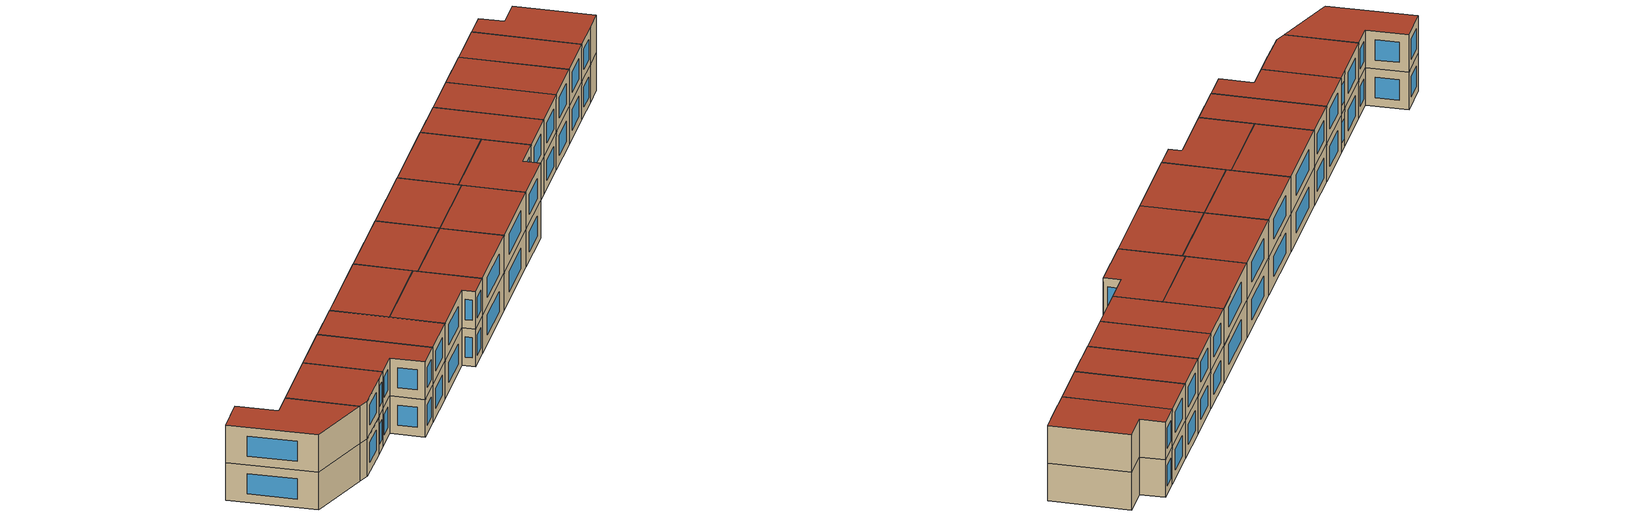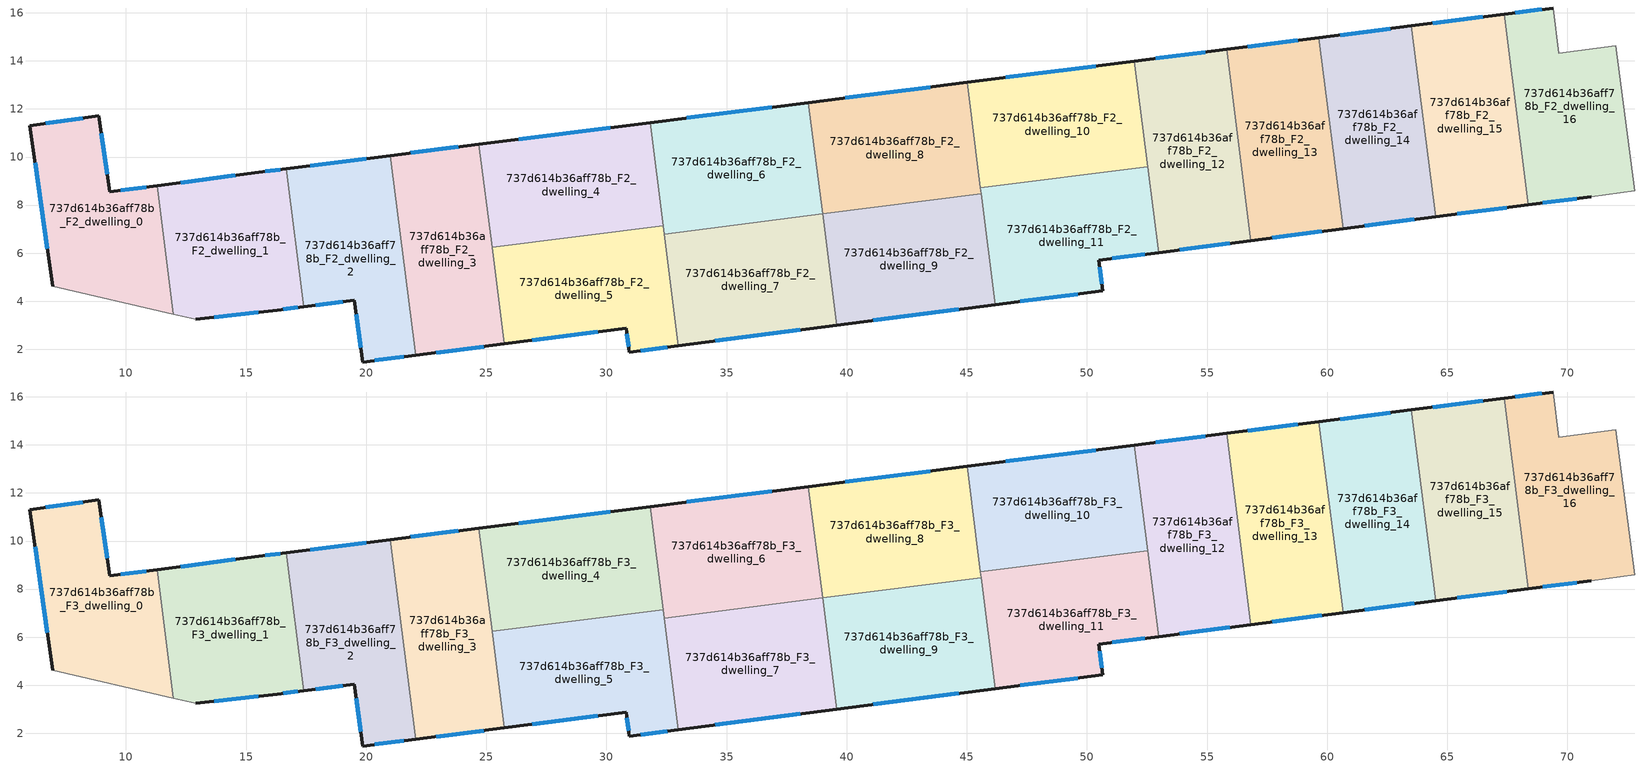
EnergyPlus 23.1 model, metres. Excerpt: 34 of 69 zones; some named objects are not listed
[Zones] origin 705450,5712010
737d614b36aff78b_F2_dwelling_0
 floor to 737d614b36aff78b_F1_dwelling_0 (EU_floor_Construction): 11.3,8.81 11.98,3.46 6.94,4.63 6,11.31 8.87,11.71 9.33,8.55 z6
 wall outside (EU_wall_Construction): 11.3,8.81 9.33,8.55 8.87,11.71 6,11.31 6.94,4.63 z6:9
 wall to 737d614b36aff78b_F2_dwelling_1 (EU_wall_Construction): 11.98,3.46 11.3,8.81 z6:9
 wall adiabatic (EU_wall_Construction): 6.94,4.63 11.98,3.46 z6:9
 window (EU_Window_Construction): 6.22,9.76 6.72,6.18 / 8.21,11.62 6.66,11.4 / 9.23,9.28 8.98,10.98 / 10.84,8.75 9.79,8.61 z6.69:8.31
737d614b36aff78b_F2_dwelling_1
 floor to 737d614b36aff78b_F1_dwelling_1 (EU_floor_Construction): 16.68,9.51 17.41,3.77 16.3,3.63 12.9,3.25 11.98,3.46 11.3,8.81 15.53,9.37 z6
 wall outside (EU_wall_Construction): 12.9,3.25 16.3,3.63 17.41,3.77 / 16.68,9.51 15.53,9.37 11.3,8.81 z6:9
 wall adiabatic (EU_wall_Construction): 11.98,3.46 12.9,3.25 z6:9
 wall to 737d614b36aff78b_F2_dwelling_2 (EU_wall_Construction): 17.41,3.77 16.68,9.51 z6:9
 window (EU_Window_Construction): 16.56,3.66 17.15,3.74 / 13.68,3.33 15.51,3.54 / 14.55,9.24 12.28,8.94 / 16.41,9.48 15.8,9.4 z6.69:8.31
737d614b36aff78b_F2_dwelling_10
 floor to 737d614b36aff78b_F1_dwelling_10 (EU_floor_Construction): 51.97,13.99 52.53,9.6 45.57,8.71 45.01,13.11 z6
 wall outside (EU_wall_Construction): 51.97,13.99 45.01,13.11 z6:9
 wall to 737d614b36aff78b_F2_dwelling_11 (EU_wall_Construction): 45.57,8.71 52.53,9.6 z6:9
 wall to 737d614b36aff78b_F2_dwelling_12 (EU_wall_Construction): 52.53,9.6 51.97,13.99 z6:9
 wall to 737d614b36aff78b_F2_dwelling_8 (EU_wall_Construction): 45.01,13.11 45.57,8.71 z6:9
 window (EU_Window_Construction): 50.36,13.79 46.62,13.31 z6.69:8.31
737d614b36aff78b_F2_dwelling_11
 floor to 737d614b36aff78b_F1_dwelling_11 (EU_floor_Construction): 52.53,9.6 52.98,6.03 50.49,5.7 50.66,4.43 46.19,3.85 45.57,8.71 z6
 wall outside (EU_wall_Construction): 46.19,3.85 50.66,4.43 50.49,5.7 52.98,6.03 z6:9
 wall to 737d614b36aff78b_F2_dwelling_9 (EU_wall_Construction): 45.6,8.48 46.19,3.85 z6:9
 wall to 737d614b36aff78b_F2_dwelling_12 (EU_wall_Construction): 52.98,6.03 52.53,9.6 z6:9
 wall to 737d614b36aff78b_F2_dwelling_8 (EU_wall_Construction): 45.57,8.71 45.6,8.48 z6:9
 window (EU_Window_Construction): 51.06,5.78 52.41,5.95 / 50.62,4.73 50.53,5.41 / 47.22,3.99 49.62,4.3 z6.69:8.31
737d614b36aff78b_F2_dwelling_12
 floor to 737d614b36aff78b_F1_dwelling_12 (EU_floor_Construction): 55.81,14.48 56.83,6.52 52.98,6.03 51.97,13.99 z6
 wall outside (EU_wall_Construction): 55.81,14.48 51.97,13.99 / 52.98,6.03 56.83,6.52 z6:9
 wall to 737d614b36aff78b_F2_dwelling_13 (EU_wall_Construction): 56.83,6.52 55.81,14.48 z6:9
 window (EU_Window_Construction): 54.93,14.37 52.86,14.1 / 53.87,6.14 55.94,6.41 z6.69:8.31
737d614b36aff78b_F2_dwelling_13
 floor to 737d614b36aff78b_F1_dwelling_13 (EU_floor_Construction): 59.66,14.97 60.67,7.02 56.83,6.52 55.81,14.48 z6
 wall outside (EU_wall_Construction): 59.66,14.97 55.81,14.48 / 56.83,6.52 60.67,7.02 z6:9
 wall to 737d614b36aff78b_F2_dwelling_14 (EU_wall_Construction): 60.67,7.02 59.66,14.97 z6:9
 window (EU_Window_Construction): 58.77,14.85 56.7,14.59 / 57.72,6.64 59.78,6.9 z6.69:8.31
737d614b36aff78b_F2_dwelling_14
 floor to 737d614b36aff78b_F1_dwelling_14 (EU_floor_Construction): 63.51,15.46 64.52,7.51 60.67,7.02 59.66,14.97 z6
 wall outside (EU_wall_Construction): 63.51,15.46 59.66,14.97 / 60.67,7.02 64.52,7.51 z6:9
 wall to 737d614b36aff78b_F2_dwelling_15 (EU_wall_Construction): 64.52,7.51 63.51,15.46 z6:9
 window (EU_Window_Construction): 62.62,15.34 60.55,15.08 / 61.56,7.13 63.63,7.4 z6.69:8.31
737d614b36aff78b_F2_dwelling_15
 floor to 737d614b36aff78b_F1_dwelling_15 (EU_floor_Construction): 67.36,15.95 68.37,8.01 64.52,7.51 63.51,15.46 z6
 wall outside (EU_wall_Construction): 67.36,15.95 63.51,15.46 / 64.52,7.51 68.37,8.01 z6:9
 wall to 737d614b36aff78b_F2_dwelling_16 (EU_wall_Construction): 68.37,8.01 67.36,15.95 z6:9
 window (EU_Window_Construction): 66.47,15.83 64.4,15.57 / 65.41,7.63 67.48,7.9 z6.69:8.31
737d614b36aff78b_F2_dwelling_16
 floor to 737d614b36aff78b_F1_dwelling_16 (EU_floor_Construction): 72.02,14.63 72.8,8.59 70.99,8.35 68.37,8.01 67.36,15.95 69.41,16.2 69.65,14.32 z6
 wall outside (EU_wall_Construction): 68.37,8.01 70.99,8.35 / 69.41,16.2 67.36,15.95 z6:9
 wall adiabatic (EU_wall_Construction): 70.99,8.35 72.8,8.59 72.02,14.63 69.65,14.32 69.41,16.2 z6:9
 window (EU_Window_Construction): 68.98,8.09 70.39,8.27 / 68.94,16.14 67.84,16 z6.69:8.31
737d614b36aff78b_F2_dwelling_2
 floor to 737d614b36aff78b_F1_dwelling_2 (EU_floor_Construction): 21.01,10.06 22.07,1.75 19.85,1.47 19.51,4.05 17.41,3.77 16.68,9.51 z6
 wall outside (EU_wall_Construction): 17.41,3.77 19.51,4.05 19.85,1.47 22.07,1.75 / 21.01,10.06 16.68,9.51 z6:9
 wall to 737d614b36aff78b_F2_dwelling_3 (EU_wall_Construction): 22.07,1.75 21.01,10.06 z6:9
 window (EU_Window_Construction): 19.58,3.45 19.77,2.07 / 17.89,3.84 19.02,3.98 / 20.01,9.93 17.68,9.64 / 20.36,1.53 21.55,1.69 z6.69:8.31
737d614b36aff78b_F2_dwelling_3
 floor to 737d614b36aff78b_F1_dwelling_3 (EU_floor_Construction): 24.69,10.53 25.75,2.22 22.07,1.75 21.01,10.06 z6
 wall outside (EU_wall_Construction): 24.69,10.53 21.01,10.06 / 22.07,1.75 25.75,2.22 z6:9
 wall to 737d614b36aff78b_F2_dwelling_4 (EU_wall_Construction): 25.24,6.23 24.69,10.53 z6:9
 wall to 737d614b36aff78b_F2_dwelling_5 (EU_wall_Construction): 25.75,2.22 25.24,6.23 z6:9
 window (EU_Window_Construction): 23.84,10.42 21.86,10.17 / 22.92,1.86 24.9,2.11 z6.69:8.31
737d614b36aff78b_F2_dwelling_4
 floor to 737d614b36aff78b_F1_dwelling_4 (EU_floor_Construction): 31.81,11.43 32.36,7.14 25.24,6.24 24.69,10.53 z6
 wall outside (EU_wall_Construction): 31.81,11.43 24.69,10.53 z6:9
 wall to 737d614b36aff78b_F2_dwelling_5 (EU_wall_Construction): 25.24,6.24 32.36,7.14 z6:9
 wall to 737d614b36aff78b_F2_dwelling_6 (EU_wall_Construction): 32.36,7.14 31.81,11.43 z6:9
 window (EU_Window_Construction): 30.17,11.22 26.34,10.74 z6.69:8.31
737d614b36aff78b_F2_dwelling_5
 floor to 737d614b36aff78b_F1_dwelling_5 (EU_floor_Construction): 32.36,7.14 32.99,2.15 30.95,1.88 30.82,2.87 25.75,2.22 25.24,6.24 z6
 wall outside (EU_wall_Construction): 25.75,2.22 30.82,2.87 30.95,1.88 32.99,2.15 z6:9
 wall to 737d614b36aff78b_F2_dwelling_7 (EU_wall_Construction): 32.99,2.15 32.4,6.79 z6:9
 wall to 737d614b36aff78b_F2_dwelling_6 (EU_wall_Construction): 32.4,6.79 32.36,7.14 z6:9
 window (EU_Window_Construction): 26.92,2.37 29.65,2.72 / 31.42,1.95 32.52,2.09 / 30.85,2.64 30.92,2.11 z6.69:8.31
737d614b36aff78b_F2_dwelling_6
 floor to 737d614b36aff78b_F1_dwelling_6 (EU_floor_Construction): 38.41,12.27 39,7.63 32.4,6.79 31.81,11.43 z6
 wall outside (EU_wall_Construction): 38.41,12.27 31.81,11.43 z6:9
 wall to 737d614b36aff78b_F2_dwelling_7 (EU_wall_Construction): 32.4,6.79 39,7.63 z6:9
 wall to 737d614b36aff78b_F2_dwelling_8 (EU_wall_Construction): 39,7.64 38.41,12.27 z6:9
 window (EU_Window_Construction): 36.88,12.08 33.34,11.63 z6.69:8.31
737d614b36aff78b_F2_dwelling_7
 floor to 737d614b36aff78b_F1_dwelling_7 (EU_floor_Construction): 39,7.63 39.59,3 32.99,2.15 32.4,6.79 z6
 wall outside (EU_wall_Construction): 32.99,2.15 39.59,3 z6:9
 wall to 737d614b36aff78b_F2_dwelling_9 (EU_wall_Construction): 39.59,3 39,7.63 z6:9
 window (EU_Window_Construction): 34.52,2.35 38.06,2.8 z6.69:8.31
737d614b36aff78b_F2_dwelling_8
 floor to 737d614b36aff78b_F1_dwelling_8 (EU_floor_Construction): 45.01,13.11 45.6,8.48 39,7.64 38.41,12.27 z6
 wall outside (EU_wall_Construction): 45.01,13.11 38.41,12.27 z6:9
 wall to 737d614b36aff78b_F2_dwelling_9 (EU_wall_Construction): 39,7.64 45.6,8.48 z6:9
 window (EU_Window_Construction): 43.48,12.91 39.94,12.46 z6.69:8.31
737d614b36aff78b_F2_dwelling_9
 floor to 737d614b36aff78b_F1_dwelling_9 (EU_floor_Construction): 45.6,8.48 46.19,3.85 39.59,3 39,7.64 z6
 wall outside (EU_wall_Construction): 39.59,3 46.19,3.85 z6:9
 window (EU_Window_Construction): 41.11,3.2 44.66,3.66 z6.69:8.31
737d614b36aff78b_F3_dwelling_0
 floor to 737d614b36aff78b_F2_dwelling_0 (EU_floor_Construction): 11.3,8.81 11.98,3.46 6.94,4.63 6,11.31 8.87,11.71 9.33,8.55 z9
 wall outside (EU_wall_Construction): 11.3,8.81 9.33,8.55 8.87,11.71 6,11.31 6.94,4.63 z9:12
 wall to 737d614b36aff78b_F3_dwelling_1 (EU_wall_Construction): 11.98,3.46 11.3,8.81 z9:12
 wall adiabatic (EU_wall_Construction): 6.94,4.63 11.98,3.46 z9:12
 window (EU_Window_Construction): 6.22,9.76 6.72,6.18 / 8.21,11.62 6.66,11.4 / 9.23,9.28 8.98,10.98 / 10.84,8.75 9.79,8.61 z9.69:11.31
 roof outside (EU_roof_Construction): 11.98,3.46 11.3,8.81 9.33,8.55 8.87,11.71 6,11.31 6.94,4.63 z12
737d614b36aff78b_F3_dwelling_1
 floor to 737d614b36aff78b_F2_dwelling_1 (EU_floor_Construction): 16.68,9.51 17.41,3.77 16.3,3.63 12.9,3.25 11.98,3.46 11.3,8.81 15.53,9.37 z9
 wall outside (EU_wall_Construction): 12.9,3.25 16.3,3.63 17.41,3.77 / 16.68,9.51 15.53,9.37 11.3,8.81 z9:12
 wall adiabatic (EU_wall_Construction): 11.98,3.46 12.9,3.25 z9:12
 wall to 737d614b36aff78b_F3_dwelling_2 (EU_wall_Construction): 17.41,3.77 16.68,9.51 z9:12
 window (EU_Window_Construction): 16.56,3.66 17.15,3.74 / 13.68,3.33 15.51,3.54 / 14.55,9.24 12.28,8.94 / 16.41,9.48 15.8,9.4 z9.69:11.31
 roof outside (EU_roof_Construction): 17.41,3.77 16.68,9.51 15.53,9.37 11.3,8.81 11.98,3.46 12.9,3.25 16.3,3.63 z12
737d614b36aff78b_F3_dwelling_10
 floor to 737d614b36aff78b_F2_dwelling_10 (EU_floor_Construction): 51.97,13.99 52.53,9.6 45.57,8.71 45.01,13.11 z9
 wall outside (EU_wall_Construction): 51.97,13.99 45.01,13.11 z9:12
 wall to 737d614b36aff78b_F3_dwelling_11 (EU_wall_Construction): 45.57,8.71 52.53,9.6 z9:12
 wall to 737d614b36aff78b_F3_dwelling_12 (EU_wall_Construction): 52.53,9.6 51.97,13.99 z9:12
 wall to 737d614b36aff78b_F3_dwelling_8 (EU_wall_Construction): 45.01,13.11 45.57,8.71 z9:12
 window (EU_Window_Construction): 50.36,13.79 46.62,13.31 z9.69:11.31
 roof outside (EU_roof_Construction): 52.53,9.6 51.97,13.99 45.01,13.11 45.57,8.71 z12
737d614b36aff78b_F3_dwelling_11
 floor to 737d614b36aff78b_F2_dwelling_11 (EU_floor_Construction): 52.53,9.6 52.98,6.03 50.49,5.7 50.66,4.43 46.19,3.85 45.57,8.71 z9
 wall outside (EU_wall_Construction): 46.19,3.85 50.66,4.43 50.49,5.7 52.98,6.03 z9:12
 wall to 737d614b36aff78b_F3_dwelling_9 (EU_wall_Construction): 45.6,8.48 46.19,3.85 z9:12
 wall to 737d614b36aff78b_F3_dwelling_12 (EU_wall_Construction): 52.98,6.03 52.53,9.6 z9:12
 wall to 737d614b36aff78b_F3_dwelling_8 (EU_wall_Construction): 45.57,8.71 45.6,8.48 z9:12
 window (EU_Window_Construction): 51.06,5.78 52.41,5.95 / 50.62,4.73 50.53,5.41 / 47.22,3.99 49.62,4.3 z9.69:11.31
 roof outside (EU_roof_Construction): 52.98,6.03 52.53,9.6 45.57,8.71 46.19,3.85 50.66,4.43 50.49,5.7 z12
737d614b36aff78b_F3_dwelling_12
 floor to 737d614b36aff78b_F2_dwelling_12 (EU_floor_Construction): 55.81,14.48 56.83,6.52 52.98,6.03 51.97,13.99 z9
 wall outside (EU_wall_Construction): 55.81,14.48 51.97,13.99 / 52.98,6.03 56.83,6.52 z9:12
 wall to 737d614b36aff78b_F3_dwelling_13 (EU_wall_Construction): 56.83,6.52 55.81,14.48 z9:12
 window (EU_Window_Construction): 54.93,14.37 52.86,14.1 / 53.87,6.14 55.94,6.41 z9.69:11.31
 roof outside (EU_roof_Construction): 56.83,6.52 55.81,14.48 51.97,13.99 52.98,6.03 z12
737d614b36aff78b_F3_dwelling_13
 floor to 737d614b36aff78b_F2_dwelling_13 (EU_floor_Construction): 59.66,14.97 60.67,7.02 56.83,6.52 55.81,14.48 z9
 wall outside (EU_wall_Construction): 59.66,14.97 55.81,14.48 / 56.83,6.52 60.67,7.02 z9:12
 wall to 737d614b36aff78b_F3_dwelling_14 (EU_wall_Construction): 60.67,7.02 59.66,14.97 z9:12
 window (EU_Window_Construction): 58.77,14.85 56.7,14.59 / 57.72,6.64 59.78,6.9 z9.69:11.31
 roof outside (EU_roof_Construction): 60.67,7.02 59.66,14.97 55.81,14.48 56.83,6.52 z12
737d614b36aff78b_F3_dwelling_14
 floor to 737d614b36aff78b_F2_dwelling_14 (EU_floor_Construction): 63.51,15.46 64.52,7.51 60.67,7.02 59.66,14.97 z9
 wall outside (EU_wall_Construction): 63.51,15.46 59.66,14.97 / 60.67,7.02 64.52,7.51 z9:12
 wall to 737d614b36aff78b_F3_dwelling_15 (EU_wall_Construction): 64.52,7.51 63.51,15.46 z9:12
 window (EU_Window_Construction): 62.62,15.34 60.55,15.08 / 61.56,7.13 63.63,7.4 z9.69:11.31
 roof outside (EU_roof_Construction): 64.52,7.51 63.51,15.46 59.66,14.97 60.67,7.02 z12
737d614b36aff78b_F3_dwelling_15
 floor to 737d614b36aff78b_F2_dwelling_15 (EU_floor_Construction): 67.36,15.95 68.37,8.01 64.52,7.51 63.51,15.46 z9
 wall outside (EU_wall_Construction): 67.36,15.95 63.51,15.46 / 64.52,7.51 68.37,8.01 z9:12
 wall to 737d614b36aff78b_F3_dwelling_16 (EU_wall_Construction): 68.37,8.01 67.36,15.95 z9:12
 window (EU_Window_Construction): 66.47,15.83 64.4,15.57 / 65.41,7.63 67.48,7.9 z9.69:11.31
 roof outside (EU_roof_Construction): 68.37,8.01 67.36,15.95 63.51,15.46 64.52,7.51 z12
737d614b36aff78b_F3_dwelling_16
 floor to 737d614b36aff78b_F2_dwelling_16 (EU_floor_Construction): 72.02,14.63 72.8,8.59 70.99,8.35 68.37,8.01 67.36,15.95 69.41,16.2 69.65,14.32 z9
 wall outside (EU_wall_Construction): 68.37,8.01 70.99,8.35 / 69.41,16.2 67.36,15.95 z9:12
 wall adiabatic (EU_wall_Construction): 70.99,8.35 72.8,8.59 72.02,14.63 69.65,14.32 69.41,16.2 z9:12
 window (EU_Window_Construction): 68.98,8.09 70.39,8.27 / 68.94,16.14 67.84,16 z9.69:11.31
 roof outside (EU_roof_Construction): 72.8,8.59 72.02,14.63 69.65,14.32 69.41,16.2 67.36,15.95 68.37,8.01 70.99,8.35 z12
737d614b36aff78b_F3_dwelling_2
 floor to 737d614b36aff78b_F2_dwelling_2 (EU_floor_Construction): 21.01,10.06 22.07,1.75 19.85,1.47 19.51,4.05 17.41,3.77 16.68,9.51 z9
 wall outside (EU_wall_Construction): 17.41,3.77 19.51,4.05 19.85,1.47 22.07,1.75 / 21.01,10.06 16.68,9.51 z9:12
 wall to 737d614b36aff78b_F3_dwelling_3 (EU_wall_Construction): 22.07,1.75 21.01,10.06 z9:12
 window (EU_Window_Construction): 19.58,3.45 19.77,2.07 / 17.89,3.84 19.02,3.98 / 20.01,9.93 17.68,9.64 / 20.36,1.53 21.55,1.69 z9.69:11.31
 roof outside (EU_roof_Construction): 22.07,1.75 21.01,10.06 16.68,9.51 17.41,3.77 19.51,4.05 19.85,1.47 z12
737d614b36aff78b_F3_dwelling_3
 floor to 737d614b36aff78b_F2_dwelling_3 (EU_floor_Construction): 24.69,10.53 25.75,2.22 22.07,1.75 21.01,10.06 z9
 wall outside (EU_wall_Construction): 24.69,10.53 21.01,10.06 / 22.07,1.75 25.75,2.22 z9:12
 wall to 737d614b36aff78b_F3_dwelling_4 (EU_wall_Construction): 25.24,6.23 24.69,10.53 z9:12
 wall to 737d614b36aff78b_F3_dwelling_5 (EU_wall_Construction): 25.75,2.22 25.24,6.23 z9:12
 window (EU_Window_Construction): 23.84,10.42 21.86,10.17 / 22.92,1.86 24.9,2.11 z9.69:11.31
 roof outside (EU_roof_Construction): 25.75,2.22 24.69,10.53 21.01,10.06 22.07,1.75 z12
737d614b36aff78b_F3_dwelling_4
 floor to 737d614b36aff78b_F2_dwelling_4 (EU_floor_Construction): 31.81,11.43 32.36,7.14 25.24,6.24 24.69,10.53 z9
 wall outside (EU_wall_Construction): 31.81,11.43 24.69,10.53 z9:12
 wall to 737d614b36aff78b_F3_dwelling_5 (EU_wall_Construction): 25.24,6.24 32.36,7.14 z9:12
 wall to 737d614b36aff78b_F3_dwelling_6 (EU_wall_Construction): 32.36,7.14 31.81,11.43 z9:12
 window (EU_Window_Construction): 30.17,11.22 26.34,10.74 z9.69:11.31
 roof outside (EU_roof_Construction): 32.36,7.14 31.81,11.43 24.69,10.53 25.24,6.24 z12
737d614b36aff78b_F3_dwelling_5
 floor to 737d614b36aff78b_F2_dwelling_5 (EU_floor_Construction): 32.36,7.14 32.99,2.15 30.95,1.88 30.82,2.87 25.75,2.22 25.24,6.24 z9
 wall outside (EU_wall_Construction): 25.75,2.22 30.82,2.87 30.95,1.88 32.99,2.15 z9:12
 wall to 737d614b36aff78b_F3_dwelling_7 (EU_wall_Construction): 32.99,2.15 32.4,6.79 z9:12
 wall to 737d614b36aff78b_F3_dwelling_6 (EU_wall_Construction): 32.4,6.79 32.36,7.14 z9:12
 window (EU_Window_Construction): 26.92,2.37 29.65,2.72 / 31.42,1.95 32.52,2.09 / 30.85,2.64 30.92,2.11 z9.69:11.31
 roof outside (EU_roof_Construction): 32.99,2.15 32.36,7.14 25.24,6.24 25.75,2.22 30.82,2.87 30.95,1.88 z12
737d614b36aff78b_F3_dwelling_6
 floor to 737d614b36aff78b_F2_dwelling_6 (EU_floor_Construction): 38.41,12.27 39,7.63 32.4,6.79 31.81,11.43 z9
 wall outside (EU_wall_Construction): 38.41,12.27 31.81,11.43 z9:12
 wall to 737d614b36aff78b_F3_dwelling_7 (EU_wall_Construction): 32.4,6.79 39,7.63 z9:12
 wall to 737d614b36aff78b_F3_dwelling_8 (EU_wall_Construction): 39,7.64 38.41,12.27 z9:12
 window (EU_Window_Construction): 36.88,12.08 33.34,11.63 z9.69:11.31
 roof outside (EU_roof_Construction): 39,7.63 38.41,12.27 31.81,11.43 32.4,6.79 z12
737d614b36aff78b_F3_dwelling_7
 floor to 737d614b36aff78b_F2_dwelling_7 (EU_floor_Construction): 39,7.63 39.59,3 32.99,2.15 32.4,6.79 z9
 wall outside (EU_wall_Construction): 32.99,2.15 39.59,3 z9:12
 wall to 737d614b36aff78b_F3_dwelling_9 (EU_wall_Construction): 39.59,3 39,7.63 z9:12
 window (EU_Window_Construction): 34.52,2.35 38.06,2.8 z9.69:11.31
 roof outside (EU_roof_Construction): 39.59,3 39,7.63 32.4,6.79 32.99,2.15 z12
737d614b36aff78b_F3_dwelling_8
 floor to 737d614b36aff78b_F2_dwelling_8 (EU_floor_Construction): 45.01,13.11 45.6,8.48 39,7.64 38.41,12.27 z9
 wall outside (EU_wall_Construction): 45.01,13.11 38.41,12.27 z9:12
 wall to 737d614b36aff78b_F3_dwelling_9 (EU_wall_Construction): 39,7.64 45.6,8.48 z9:12
 window (EU_Window_Construction): 43.48,12.91 39.94,12.46 z9.69:11.31
 roof outside (EU_roof_Construction): 45.6,8.48 45.01,13.11 38.41,12.27 39,7.64 z12
737d614b36aff78b_F3_dwelling_9
 floor to 737d614b36aff78b_F2_dwelling_9 (EU_floor_Construction): 45.6,8.48 46.19,3.85 39.59,3 39,7.64 z9
 wall outside (EU_wall_Construction): 39.59,3 46.19,3.85 z9:12
 window (EU_Window_Construction): 41.11,3.2 44.66,3.66 z9.69:11.31
 roof outside (EU_roof_Construction): 46.19,3.85 45.6,8.48 39,7.64 39.59,3 z12
[Building]
EU S2 Campaign: North Axis=0; Terrain=City; Solar Distribution=FullExterior
[Site:Location]
London: Latitude=51.5; Longitude=-0.5; Time Zone=0; Elevation=25
[SizingPeriod:WeatherFileDays]
AnnualSizingPeriod: Begin Month=1; Begin Day of Month=1; End Month=12; End Day of Month=31; Day of Week for Start Day=Monday; Use Weather File Daylight Saving Period=No; Use Weather File Rain and Snow Indicators=No
[MATERIAL]
EU_InternalMass_Material: Roughness=MediumRough; Thickness=0.1; Conductivity=1; Density=1800; Specific Heat=900; Thermal Absorptance=0.9; Solar Absorptance=0.7; Visible Absorptance=0.7
[MATERIAL:NOMASS] Roughness=MediumRough; Thermal Absorptance=0.9; Solar Absorptance=0.7; Visible Absorptance=0.7
Name | Thermal Resistance
EU_wall_NoMass | 0.635353
EU_roof_NoMass | 0.675062
EU_floor_NoMass | 1.96382
[WINDOWMATERIAL:SIMPLEGLAZINGSYSTEM]
EU_Window_SimpleGlazing: UFactor=2.96269; Solar Heat Gain Coefficient=0.76; Visible Transmittance=0.76
[CONSTRUCTION]
EU_wall_Construction: EU_wall_NoMass
EU_roof_Construction: EU_roof_NoMass
EU_floor_Construction: EU_floor_NoMass
EU_InternalMass_Construction: EU_InternalMass_Material
EU_Window_Construction: EU_Window_SimpleGlazing
[ZONE] Type=1; Multiplier=1; Ceiling Height=autocalculate; Floor Area=autocalculate; Part of Total Floor Area=Yes
Name | Volume
737d614b36aff78b_F2_dwelling_0; 737d614b36aff78b_F3_dwelling_0 | 93.2402
737d614b36aff78b_F2_dwelling_1; 737d614b36aff78b_F3_dwelling_1; 737d614b36aff78b_F2_dwelling_11; 737d614b36aff78b_F3_dwelling_11 | 93.241
737d614b36aff78b_F2_dwelling_10; 737d614b36aff78b_F3_dwelling_10 | 93.2307
737d614b36aff78b_F2_dwelling_12; 737d614b36aff78b_F3_dwelling_12 | 93.2629
737d614b36aff78b_F2_dwelling_13; 737d614b36aff78b_F3_dwelling_13 | 93.2175
737d614b36aff78b_F2_dwelling_14; 737d614b36aff78b_F3_dwelling_14 | 93.238
737d614b36aff78b_F2_dwelling_15; 737d614b36aff78b_F3_dwelling_15; 737d614b36aff78b_F2_dwelling_16; 737d614b36aff78b_F3_dwelling_16 | 93.2432
737d614b36aff78b_F2_dwelling_2; 737d614b36aff78b_F3_dwelling_2 | 93.2278
737d614b36aff78b_F2_dwelling_3; 737d614b36aff78b_F3_dwelling_3 | 93.2351
737d614b36aff78b_F2_dwelling_4; 737d614b36aff78b_F3_dwelling_4; 737d614b36aff78b_F2_dwelling_6; 737d614b36aff78b_F3_dwelling_6 | 93.2336
737d614b36aff78b_F2_dwelling_5; 737d614b36aff78b_F3_dwelling_5 | 93.2292
737d614b36aff78b_F2_dwelling_7; 737d614b36aff78b_F3_dwelling_7 | 93.2476
737d614b36aff78b_F2_dwelling_8; 737d614b36aff78b_F3_dwelling_8 | 93.2468
737d614b36aff78b_F2_dwelling_9; 737d614b36aff78b_F3_dwelling_9 | 93.2263
[INTERNALMASS] Construction=EU_InternalMass_Construction
Name | Zone or ZoneList | Surface Area
737d614b36aff78b_F2_dwelling_0_EU_InternalMass | 737d614b36aff78b_F2_dwelling_0 | 31.0801
737d614b36aff78b_F2_dwelling_1_EU_InternalMass | 737d614b36aff78b_F2_dwelling_1 | 31.0803
737d614b36aff78b_F2_dwelling_2_EU_InternalMass | 737d614b36aff78b_F2_dwelling_2 | 31.0759
737d614b36aff78b_F2_dwelling_3_EU_InternalMass | 737d614b36aff78b_F2_dwelling_3 | 31.0783
737d614b36aff78b_F2_dwelling_4_EU_InternalMass | 737d614b36aff78b_F2_dwelling_4 | 31.0809
737d614b36aff78b_F2_dwelling_5_EU_InternalMass | 737d614b36aff78b_F2_dwelling_5 | 31.0765
737d614b36aff78b_F2_dwelling_6_EU_InternalMass | 737d614b36aff78b_F2_dwelling_6 | 31.0766
737d614b36aff78b_F2_dwelling_7_EU_InternalMass | 737d614b36aff78b_F2_dwelling_7 | 31.0822
737d614b36aff78b_F2_dwelling_8_EU_InternalMass | 737d614b36aff78b_F2_dwelling_8 | 31.0828
737d614b36aff78b_F2_dwelling_9_EU_InternalMass | 737d614b36aff78b_F2_dwelling_9 | 31.075
737d614b36aff78b_F2_dwelling_10_EU_InternalMass | 737d614b36aff78b_F2_dwelling_10 | 31.0787
737d614b36aff78b_F2_dwelling_11_EU_InternalMass | 737d614b36aff78b_F2_dwelling_11 | 31.0802
737d614b36aff78b_F2_dwelling_12_EU_InternalMass | 737d614b36aff78b_F2_dwelling_12 | 31.0878
737d614b36aff78b_F2_dwelling_13_EU_InternalMass | 737d614b36aff78b_F2_dwelling_13 | 31.0725
737d614b36aff78b_F2_dwelling_14_EU_InternalMass | 737d614b36aff78b_F2_dwelling_14 | 31.0795
737d614b36aff78b_F2_dwelling_15_EU_InternalMass | 737d614b36aff78b_F2_dwelling_15 | 31.081
737d614b36aff78b_F2_dwelling_16_EU_InternalMass | 737d614b36aff78b_F2_dwelling_16 | 31.0809
737d614b36aff78b_F3_dwelling_0_EU_InternalMass | 737d614b36aff78b_F3_dwelling_0 | 31.0801
737d614b36aff78b_F3_dwelling_1_EU_InternalMass | 737d614b36aff78b_F3_dwelling_1 | 31.0803
737d614b36aff78b_F3_dwelling_2_EU_InternalMass | 737d614b36aff78b_F3_dwelling_2 | 31.0759
737d614b36aff78b_F3_dwelling_3_EU_InternalMass | 737d614b36aff78b_F3_dwelling_3 | 31.0783
737d614b36aff78b_F3_dwelling_4_EU_InternalMass | 737d614b36aff78b_F3_dwelling_4 | 31.0809
737d614b36aff78b_F3_dwelling_5_EU_InternalMass | 737d614b36aff78b_F3_dwelling_5 | 31.0765
737d614b36aff78b_F3_dwelling_6_EU_InternalMass | 737d614b36aff78b_F3_dwelling_6 | 31.0766
737d614b36aff78b_F3_dwelling_7_EU_InternalMass | 737d614b36aff78b_F3_dwelling_7 | 31.0822
737d614b36aff78b_F3_dwelling_8_EU_InternalMass | 737d614b36aff78b_F3_dwelling_8 | 31.0828
737d614b36aff78b_F3_dwelling_9_EU_InternalMass | 737d614b36aff78b_F3_dwelling_9 | 31.075
737d614b36aff78b_F3_dwelling_10_EU_InternalMass | 737d614b36aff78b_F3_dwelling_10 | 31.0787
737d614b36aff78b_F3_dwelling_11_EU_InternalMass | 737d614b36aff78b_F3_dwelling_11 | 31.0802
737d614b36aff78b_F3_dwelling_12_EU_InternalMass | 737d614b36aff78b_F3_dwelling_12 | 31.0878
737d614b36aff78b_F3_dwelling_13_EU_InternalMass | 737d614b36aff78b_F3_dwelling_13 | 31.0725
737d614b36aff78b_F3_dwelling_14_EU_InternalMass | 737d614b36aff78b_F3_dwelling_14 | 31.0795
737d614b36aff78b_F3_dwelling_15_EU_InternalMass | 737d614b36aff78b_F3_dwelling_15 | 31.081
737d614b36aff78b_F3_dwelling_16_EU_InternalMass | 737d614b36aff78b_F3_dwelling_16 | 31.0809
[OTHEREQUIPMENT] Fuel Type=Electricity; Design Level Calculation Method=Watts/Area; Power per Zone Floor Area=1; Fraction Latent=0; Fraction Radiant=0; Fraction Lost=0; Carbon Dioxide Generation Rate=0; EndUse Subcategory=EU_Step8_InternalGains
Name | Zone or ZoneList or Space or SpaceList | Schedule
EU_Step8_InternalGain_737d614b36aff78b_F2_dwelling_0_f000 | 737d614b36aff78b_F2_dwelling_0 | EU_Step8_GainSchedule_737d614b36aff78b_F2_dwelling_0_f000
EU_Step8_InternalGain_737d614b36aff78b_F2_dwelling_1_f000 | 737d614b36aff78b_F2_dwelling_1 | EU_Step8_GainSchedule_737d614b36aff78b_F2_dwelling_1_f000
EU_Step8_InternalGain_737d614b36aff78b_F2_dwelling_2_f000 | 737d614b36aff78b_F2_dwelling_2 | EU_Step8_GainSchedule_737d614b36aff78b_F2_dwelling_2_f000
EU_Step8_InternalGain_737d614b36aff78b_F2_dwelling_3_f000 | 737d614b36aff78b_F2_dwelling_3 | EU_Step8_GainSchedule_737d614b36aff78b_F2_dwelling_3_f000
EU_Step8_InternalGain_737d614b36aff78b_F2_dwelling_4_f000 | 737d614b36aff78b_F2_dwelling_4 | EU_Step8_GainSchedule_737d614b36aff78b_F2_dwelling_4_f000
EU_Step8_InternalGain_737d614b36aff78b_F2_dwelling_5_f000 | 737d614b36aff78b_F2_dwelling_5 | EU_Step8_GainSchedule_737d614b36aff78b_F2_dwelling_5_f000
EU_Step8_InternalGain_737d614b36aff78b_F2_dwelling_6_f000 | 737d614b36aff78b_F2_dwelling_6 | EU_Step8_GainSchedule_737d614b36aff78b_F2_dwelling_6_f000
EU_Step8_InternalGain_737d614b36aff78b_F2_dwelling_7_f000 | 737d614b36aff78b_F2_dwelling_7 | EU_Step8_GainSchedule_737d614b36aff78b_F2_dwelling_7_f000
EU_Step8_InternalGain_737d614b36aff78b_F2_dwelling_8_f000 | 737d614b36aff78b_F2_dwelling_8 | EU_Step8_GainSchedule_737d614b36aff78b_F2_dwelling_8_f000
EU_Step8_InternalGain_737d614b36aff78b_F2_dwelling_9_f000 | 737d614b36aff78b_F2_dwelling_9 | EU_Step8_GainSchedule_737d614b36aff78b_F2_dwelling_9_f000
EU_Step8_InternalGain_737d614b36aff78b_F2_dwelling_10_f000 | 737d614b36aff78b_F2_dwelling_10 | EU_Step8_GainSchedule_737d614b36aff78b_F2_dwelling_10_f000
EU_Step8_InternalGain_737d614b36aff78b_F2_dwelling_11_f000 | 737d614b36aff78b_F2_dwelling_11 | EU_Step8_GainSchedule_737d614b36aff78b_F2_dwelling_11_f000
EU_Step8_InternalGain_737d614b36aff78b_F2_dwelling_12_f000 | 737d614b36aff78b_F2_dwelling_12 | EU_Step8_GainSchedule_737d614b36aff78b_F2_dwelling_12_f000
EU_Step8_InternalGain_737d614b36aff78b_F2_dwelling_13_f000 | 737d614b36aff78b_F2_dwelling_13 | EU_Step8_GainSchedule_737d614b36aff78b_F2_dwelling_13_f000
EU_Step8_InternalGain_737d614b36aff78b_F2_dwelling_14_f000 | 737d614b36aff78b_F2_dwelling_14 | EU_Step8_GainSchedule_737d614b36aff78b_F2_dwelling_14_f000
EU_Step8_InternalGain_737d614b36aff78b_F2_dwelling_15_f000 | 737d614b36aff78b_F2_dwelling_15 | EU_Step8_GainSchedule_737d614b36aff78b_F2_dwelling_15_f000
EU_Step8_InternalGain_737d614b36aff78b_F2_dwelling_16_f000 | 737d614b36aff78b_F2_dwelling_16 | EU_Step8_GainSchedule_737d614b36aff78b_F2_dwelling_16_f000
EU_Step8_InternalGain_737d614b36aff78b_F3_dwelling_0_f000 | 737d614b36aff78b_F3_dwelling_0 | EU_Step8_GainSchedule_737d614b36aff78b_F3_dwelling_0_f000
EU_Step8_InternalGain_737d614b36aff78b_F3_dwelling_1_f000 | 737d614b36aff78b_F3_dwelling_1 | EU_Step8_GainSchedule_737d614b36aff78b_F3_dwelling_1_f000
EU_Step8_InternalGain_737d614b36aff78b_F3_dwelling_2_f000 | 737d614b36aff78b_F3_dwelling_2 | EU_Step8_GainSchedule_737d614b36aff78b_F3_dwelling_2_f000
EU_Step8_InternalGain_737d614b36aff78b_F3_dwelling_3_f000 | 737d614b36aff78b_F3_dwelling_3 | EU_Step8_GainSchedule_737d614b36aff78b_F3_dwelling_3_f000
EU_Step8_InternalGain_737d614b36aff78b_F3_dwelling_4_f000 | 737d614b36aff78b_F3_dwelling_4 | EU_Step8_GainSchedule_737d614b36aff78b_F3_dwelling_4_f000
EU_Step8_InternalGain_737d614b36aff78b_F3_dwelling_5_f000 | 737d614b36aff78b_F3_dwelling_5 | EU_Step8_GainSchedule_737d614b36aff78b_F3_dwelling_5_f000
EU_Step8_InternalGain_737d614b36aff78b_F3_dwelling_6_f000 | 737d614b36aff78b_F3_dwelling_6 | EU_Step8_GainSchedule_737d614b36aff78b_F3_dwelling_6_f000
EU_Step8_InternalGain_737d614b36aff78b_F3_dwelling_7_f000 | 737d614b36aff78b_F3_dwelling_7 | EU_Step8_GainSchedule_737d614b36aff78b_F3_dwelling_7_f000
EU_Step8_InternalGain_737d614b36aff78b_F3_dwelling_8_f000 | 737d614b36aff78b_F3_dwelling_8 | EU_Step8_GainSchedule_737d614b36aff78b_F3_dwelling_8_f000
EU_Step8_InternalGain_737d614b36aff78b_F3_dwelling_9_f000 | 737d614b36aff78b_F3_dwelling_9 | EU_Step8_GainSchedule_737d614b36aff78b_F3_dwelling_9_f000
EU_Step8_InternalGain_737d614b36aff78b_F3_dwelling_10_f000 | 737d614b36aff78b_F3_dwelling_10 | EU_Step8_GainSchedule_737d614b36aff78b_F3_dwelling_10_f000
EU_Step8_InternalGain_737d614b36aff78b_F3_dwelling_11_f000 | 737d614b36aff78b_F3_dwelling_11 | EU_Step8_GainSchedule_737d614b36aff78b_F3_dwelling_11_f000
EU_Step8_InternalGain_737d614b36aff78b_F3_dwelling_12_f000 | 737d614b36aff78b_F3_dwelling_12 | EU_Step8_GainSchedule_737d614b36aff78b_F3_dwelling_12_f000
EU_Step8_InternalGain_737d614b36aff78b_F3_dwelling_13_f000 | 737d614b36aff78b_F3_dwelling_13 | EU_Step8_GainSchedule_737d614b36aff78b_F3_dwelling_13_f000
EU_Step8_InternalGain_737d614b36aff78b_F3_dwelling_14_f000 | 737d614b36aff78b_F3_dwelling_14 | EU_Step8_GainSchedule_737d614b36aff78b_F3_dwelling_14_f000
EU_Step8_InternalGain_737d614b36aff78b_F3_dwelling_15_f000 | 737d614b36aff78b_F3_dwelling_15 | EU_Step8_GainSchedule_737d614b36aff78b_F3_dwelling_15_f000
EU_Step8_InternalGain_737d614b36aff78b_F3_dwelling_16_f000 | 737d614b36aff78b_F3_dwelling_16 | EU_Step8_GainSchedule_737d614b36aff78b_F3_dwelling_16_f000
[ZONEVENTILATION:DESIGNFLOWRATE] Schedule=EU_AlwaysOn; Design Flow Rate Calculation Method=AirChanges/Hour; Air Changes per Hour=0.555504; Ventilation Type=Natural; Fan Pressure Rise=0; Fan Total Efficiency=1; Constant Term Coefficient=1; Temperature Term Coefficient=0; Velocity Term Coefficient=0; Velocity Squared Term Coefficient=0; Minimum Indoor Temperature=-100; Maximum Indoor Temperature=100; Delta Temperature=-100; Minimum Outdoor Temperature=-100; Maximum Outdoor Temperature=100; Maximum Wind Speed=40
Name | Zone or ZoneList or Space or SpaceList
EU_ConstantAir_737d614b36aff78b_F2_dwelling_0 | 737d614b36aff78b_F2_dwelling_0
EU_ConstantAir_737d614b36aff78b_F2_dwelling_1 | 737d614b36aff78b_F2_dwelling_1
EU_ConstantAir_737d614b36aff78b_F2_dwelling_2 | 737d614b36aff78b_F2_dwelling_2
EU_ConstantAir_737d614b36aff78b_F2_dwelling_3 | 737d614b36aff78b_F2_dwelling_3
EU_ConstantAir_737d614b36aff78b_F2_dwelling_4 | 737d614b36aff78b_F2_dwelling_4
EU_ConstantAir_737d614b36aff78b_F2_dwelling_5 | 737d614b36aff78b_F2_dwelling_5
EU_ConstantAir_737d614b36aff78b_F2_dwelling_6 | 737d614b36aff78b_F2_dwelling_6
EU_ConstantAir_737d614b36aff78b_F2_dwelling_7 | 737d614b36aff78b_F2_dwelling_7
EU_ConstantAir_737d614b36aff78b_F2_dwelling_8 | 737d614b36aff78b_F2_dwelling_8
EU_ConstantAir_737d614b36aff78b_F2_dwelling_9 | 737d614b36aff78b_F2_dwelling_9
EU_ConstantAir_737d614b36aff78b_F2_dwelling_10 | 737d614b36aff78b_F2_dwelling_10
EU_ConstantAir_737d614b36aff78b_F2_dwelling_11 | 737d614b36aff78b_F2_dwelling_11
EU_ConstantAir_737d614b36aff78b_F2_dwelling_12 | 737d614b36aff78b_F2_dwelling_12
EU_ConstantAir_737d614b36aff78b_F2_dwelling_13 | 737d614b36aff78b_F2_dwelling_13
EU_ConstantAir_737d614b36aff78b_F2_dwelling_14 | 737d614b36aff78b_F2_dwelling_14
EU_ConstantAir_737d614b36aff78b_F2_dwelling_15 | 737d614b36aff78b_F2_dwelling_15
EU_ConstantAir_737d614b36aff78b_F2_dwelling_16 | 737d614b36aff78b_F2_dwelling_16
EU_ConstantAir_737d614b36aff78b_F3_dwelling_0 | 737d614b36aff78b_F3_dwelling_0
EU_ConstantAir_737d614b36aff78b_F3_dwelling_1 | 737d614b36aff78b_F3_dwelling_1
EU_ConstantAir_737d614b36aff78b_F3_dwelling_2 | 737d614b36aff78b_F3_dwelling_2
EU_ConstantAir_737d614b36aff78b_F3_dwelling_3 | 737d614b36aff78b_F3_dwelling_3
EU_ConstantAir_737d614b36aff78b_F3_dwelling_4 | 737d614b36aff78b_F3_dwelling_4
EU_ConstantAir_737d614b36aff78b_F3_dwelling_5 | 737d614b36aff78b_F3_dwelling_5
EU_ConstantAir_737d614b36aff78b_F3_dwelling_6 | 737d614b36aff78b_F3_dwelling_6
EU_ConstantAir_737d614b36aff78b_F3_dwelling_7 | 737d614b36aff78b_F3_dwelling_7
EU_ConstantAir_737d614b36aff78b_F3_dwelling_8 | 737d614b36aff78b_F3_dwelling_8
EU_ConstantAir_737d614b36aff78b_F3_dwelling_9 | 737d614b36aff78b_F3_dwelling_9
EU_ConstantAir_737d614b36aff78b_F3_dwelling_10 | 737d614b36aff78b_F3_dwelling_10
EU_ConstantAir_737d614b36aff78b_F3_dwelling_11 | 737d614b36aff78b_F3_dwelling_11
EU_ConstantAir_737d614b36aff78b_F3_dwelling_12 | 737d614b36aff78b_F3_dwelling_12
EU_ConstantAir_737d614b36aff78b_F3_dwelling_13 | 737d614b36aff78b_F3_dwelling_13
EU_ConstantAir_737d614b36aff78b_F3_dwelling_14 | 737d614b36aff78b_F3_dwelling_14
EU_ConstantAir_737d614b36aff78b_F3_dwelling_15 | 737d614b36aff78b_F3_dwelling_15
EU_ConstantAir_737d614b36aff78b_F3_dwelling_16 | 737d614b36aff78b_F3_dwelling_16
[HVACTEMPLATE:ZONE:IDEALLOADSAIRSYSTEM] System Availability Schedule=EU_AlwaysOn; Maximum Heating Supply Air Temperature=50; Minimum Cooling Supply Air Temperature=13; Maximum Heating Supply Air Humidity Ratio=0.0156; Minimum Cooling Supply Air Humidity Ratio=0.0077; Heating Limit=NoLimit; Cooling Limit=NoLimit; Heating Availability Schedule=EU_AlwaysOn; Cooling Availability Schedule=EU_CoolingOff; Dehumidification Control Type=ConstantSensibleHeatRatio; Cooling Sensible Heat Ratio=0.7; Dehumidification Setpoint=60; Humidification Control Type=None; Humidification Setpoint=30; Outdoor Air Method=None; Outdoor Air Flow Rate per Person=0.00944; Outdoor Air Flow Rate per Zone Floor Area=0; Outdoor Air Flow Rate per Zone=0; Demand Controlled Ventilation Type=None; Outdoor Air Economizer Type=NoEconomizer; Heat Recovery Type=None; Sensible Heat Recovery Effectiveness=0.7; Latent Heat Recovery Effectiveness=0.65
Name | Template Thermostat
737d614b36aff78b_F2_dwelling_0 | EU_HeatOnly_737d614b36aff78b_F2_dwelling_0
737d614b36aff78b_F2_dwelling_1 | EU_HeatOnly_737d614b36aff78b_F2_dwelling_1
737d614b36aff78b_F2_dwelling_2 | EU_HeatOnly_737d614b36aff78b_F2_dwelling_2
737d614b36aff78b_F2_dwelling_3 | EU_HeatOnly_737d614b36aff78b_F2_dwelling_3
737d614b36aff78b_F2_dwelling_4 | EU_HeatOnly_737d614b36aff78b_F2_dwelling_4
737d614b36aff78b_F2_dwelling_5 | EU_HeatOnly_737d614b36aff78b_F2_dwelling_5
737d614b36aff78b_F2_dwelling_6 | EU_HeatOnly_737d614b36aff78b_F2_dwelling_6
737d614b36aff78b_F2_dwelling_7 | EU_HeatOnly_737d614b36aff78b_F2_dwelling_7
737d614b36aff78b_F2_dwelling_8 | EU_HeatOnly_737d614b36aff78b_F2_dwelling_8
737d614b36aff78b_F2_dwelling_9 | EU_HeatOnly_737d614b36aff78b_F2_dwelling_9
737d614b36aff78b_F2_dwelling_10 | EU_HeatOnly_737d614b36aff78b_F2_dwelling_10
737d614b36aff78b_F2_dwelling_11 | EU_HeatOnly_737d614b36aff78b_F2_dwelling_11
737d614b36aff78b_F2_dwelling_12 | EU_HeatOnly_737d614b36aff78b_F2_dwelling_12
737d614b36aff78b_F2_dwelling_13 | EU_HeatOnly_737d614b36aff78b_F2_dwelling_13
737d614b36aff78b_F2_dwelling_14 | EU_HeatOnly_737d614b36aff78b_F2_dwelling_14
737d614b36aff78b_F2_dwelling_15 | EU_HeatOnly_737d614b36aff78b_F2_dwelling_15
737d614b36aff78b_F2_dwelling_16 | EU_HeatOnly_737d614b36aff78b_F2_dwelling_16
737d614b36aff78b_F3_dwelling_0 | EU_HeatOnly_737d614b36aff78b_F3_dwelling_0
737d614b36aff78b_F3_dwelling_1 | EU_HeatOnly_737d614b36aff78b_F3_dwelling_1
737d614b36aff78b_F3_dwelling_2 | EU_HeatOnly_737d614b36aff78b_F3_dwelling_2
737d614b36aff78b_F3_dwelling_3 | EU_HeatOnly_737d614b36aff78b_F3_dwelling_3
737d614b36aff78b_F3_dwelling_4 | EU_HeatOnly_737d614b36aff78b_F3_dwelling_4
737d614b36aff78b_F3_dwelling_5 | EU_HeatOnly_737d614b36aff78b_F3_dwelling_5
737d614b36aff78b_F3_dwelling_6 | EU_HeatOnly_737d614b36aff78b_F3_dwelling_6
737d614b36aff78b_F3_dwelling_7 | EU_HeatOnly_737d614b36aff78b_F3_dwelling_7
737d614b36aff78b_F3_dwelling_8 | EU_HeatOnly_737d614b36aff78b_F3_dwelling_8
737d614b36aff78b_F3_dwelling_9 | EU_HeatOnly_737d614b36aff78b_F3_dwelling_9
737d614b36aff78b_F3_dwelling_10 | EU_HeatOnly_737d614b36aff78b_F3_dwelling_10
737d614b36aff78b_F3_dwelling_11 | EU_HeatOnly_737d614b36aff78b_F3_dwelling_11
737d614b36aff78b_F3_dwelling_12 | EU_HeatOnly_737d614b36aff78b_F3_dwelling_12
737d614b36aff78b_F3_dwelling_13 | EU_HeatOnly_737d614b36aff78b_F3_dwelling_13
737d614b36aff78b_F3_dwelling_14 | EU_HeatOnly_737d614b36aff78b_F3_dwelling_14
737d614b36aff78b_F3_dwelling_15 | EU_HeatOnly_737d614b36aff78b_F3_dwelling_15
737d614b36aff78b_F3_dwelling_16 | EU_HeatOnly_737d614b36aff78b_F3_dwelling_16
[SIZING:ZONE] Zone Cooling Design Supply Air Temperature Input Method=SupplyAirTemperature; Zone Cooling Design Supply Air Temperature=13; Zone Heating Design Supply Air Temperature Input Method=SupplyAirTemperature; Zone Heating Design Supply Air Temperature=50; Zone Cooling Design Supply Air Humidity Ratio=0.008; Zone Heating Design Supply Air Humidity Ratio=0.008; Cooling Design Air Flow Method=DesignDay; Cooling Design Air Flow Rate=0; Cooling Minimum Air Flow per Zone Floor Area=0.000762; Cooling Minimum Air Flow=0; Cooling Minimum Air Flow Fraction=0.2; Heating Design Air Flow Method=DesignDay; Heating Design Air Flow Rate=0; Heating Maximum Air Flow per Zone Floor Area=0.002032; Heating Maximum Air Flow=0.141576; Heating Maximum Air Flow Fraction=0.3; Account for Dedicated Outdoor Air System=No; Dedicated Outdoor Air System Control Strategy=NeutralSupplyAir; Dedicated Outdoor Air Low Setpoint Temperature for Design=autosize; Dedicated Outdoor Air High Setpoint Temperature for Design=autosize; Zone Load Sizing Method=Sensible Load Only No Latent Load; Zone Latent Cooling Design Supply Air Humidity Ratio Input Method=HumidityRatioDifference; Zone Cooling Design Supply Air Humidity Ratio Difference=0.005; Zone Latent Heating Design Supply Air Humidity Ratio Input Method=HumidityRatioDifference; Zone Humidification Design Supply Air Humidity Ratio Difference=0.005
737d614b36aff78b_F2_dwelling_0; 737d614b36aff78b_F2_dwelling_1; 737d614b36aff78b_F2_dwelling_2; 737d614b36aff78b_F2_dwelling_3; 737d614b36aff78b_F2_dwelling_4; 737d614b36aff78b_F2_dwelling_5; 737d614b36aff78b_F2_dwelling_6; 737d614b36aff78b_F2_dwelling_7; 737d614b36aff78b_F2_dwelling_8; 737d614b36aff78b_F2_dwelling_9; 737d614b36aff78b_F2_dwelling_10; 737d614b36aff78b_F2_dwelling_11; 737d614b36aff78b_F2_dwelling_12; 737d614b36aff78b_F2_dwelling_13; 737d614b36aff78b_F2_dwelling_14; 737d614b36aff78b_F2_dwelling_15; 737d614b36aff78b_F2_dwelling_16; 737d614b36aff78b_F3_dwelling_0; 737d614b36aff78b_F3_dwelling_1; 737d614b36aff78b_F3_dwelling_2; 737d614b36aff78b_F3_dwelling_3; 737d614b36aff78b_F3_dwelling_4; 737d614b36aff78b_F3_dwelling_5; 737d614b36aff78b_F3_dwelling_6; 737d614b36aff78b_F3_dwelling_7; 737d614b36aff78b_F3_dwelling_8; 737d614b36aff78b_F3_dwelling_9; 737d614b36aff78b_F3_dwelling_10; 737d614b36aff78b_F3_dwelling_11; 737d614b36aff78b_F3_dwelling_12; 737d614b36aff78b_F3_dwelling_13; 737d614b36aff78b_F3_dwelling_14; 737d614b36aff78b_F3_dwelling_15; 737d614b36aff78b_F3_dwelling_16
[SCHEDULE:CONSTANT]
Name | Hourly Value
EU_AlwaysOn | 1
EU_CoolingOff | 0
[SCHEDULE:FILE] Column Number=1; Rows to Skip at Top=0; Number of Hours of Data=8760; Column Separator=Comma; Interpolate to Timestep=No; Minutes per Item=60; Adjust Schedule for Daylight Savings=Yes
Name | File
EU_Step8_GainSchedule_737d614b36aff78b_F2_dwelling_0_f000 | ../../schedules/737d614b36aff78b/737d614b36aff78b_F2_dwelling_0_f000_gain.csv
EU_Step8_GainSchedule_737d614b36aff78b_F2_dwelling_1_f000 | ../../schedules/737d614b36aff78b/737d614b36aff78b_F2_dwelling_1_f000_gain.csv
EU_Step8_GainSchedule_737d614b36aff78b_F2_dwelling_2_f000 | ../../schedules/737d614b36aff78b/737d614b36aff78b_F2_dwelling_2_f000_gain.csv
EU_Step8_GainSchedule_737d614b36aff78b_F2_dwelling_3_f000 | ../../schedules/737d614b36aff78b/737d614b36aff78b_F2_dwelling_3_f000_gain.csv
EU_Step8_GainSchedule_737d614b36aff78b_F2_dwelling_4_f000 | ../../schedules/737d614b36aff78b/737d614b36aff78b_F2_dwelling_4_f000_gain.csv
EU_Step8_GainSchedule_737d614b36aff78b_F2_dwelling_5_f000 | ../../schedules/737d614b36aff78b/737d614b36aff78b_F2_dwelling_5_f000_gain.csv
EU_Step8_GainSchedule_737d614b36aff78b_F2_dwelling_6_f000 | ../../schedules/737d614b36aff78b/737d614b36aff78b_F2_dwelling_6_f000_gain.csv
EU_Step8_GainSchedule_737d614b36aff78b_F2_dwelling_7_f000 | ../../schedules/737d614b36aff78b/737d614b36aff78b_F2_dwelling_7_f000_gain.csv
EU_Step8_GainSchedule_737d614b36aff78b_F2_dwelling_8_f000 | ../../schedules/737d614b36aff78b/737d614b36aff78b_F2_dwelling_8_f000_gain.csv
EU_Step8_GainSchedule_737d614b36aff78b_F2_dwelling_9_f000 | ../../schedules/737d614b36aff78b/737d614b36aff78b_F2_dwelling_9_f000_gain.csv
EU_Step8_GainSchedule_737d614b36aff78b_F2_dwelling_10_f000 | ../../schedules/737d614b36aff78b/737d614b36aff78b_F2_dwelling_10_f000_gain.csv
EU_Step8_GainSchedule_737d614b36aff78b_F2_dwelling_11_f000 | ../../schedules/737d614b36aff78b/737d614b36aff78b_F2_dwelling_11_f000_gain.csv
EU_Step8_GainSchedule_737d614b36aff78b_F2_dwelling_12_f000 | ../../schedules/737d614b36aff78b/737d614b36aff78b_F2_dwelling_12_f000_gain.csv
EU_Step8_GainSchedule_737d614b36aff78b_F2_dwelling_13_f000 | ../../schedules/737d614b36aff78b/737d614b36aff78b_F2_dwelling_13_f000_gain.csv
EU_Step8_GainSchedule_737d614b36aff78b_F2_dwelling_14_f000 | ../../schedules/737d614b36aff78b/737d614b36aff78b_F2_dwelling_14_f000_gain.csv
EU_Step8_GainSchedule_737d614b36aff78b_F2_dwelling_15_f000 | ../../schedules/737d614b36aff78b/737d614b36aff78b_F2_dwelling_15_f000_gain.csv
EU_Step8_GainSchedule_737d614b36aff78b_F2_dwelling_16_f000 | ../../schedules/737d614b36aff78b/737d614b36aff78b_F2_dwelling_16_f000_gain.csv
EU_Step8_GainSchedule_737d614b36aff78b_F3_dwelling_0_f000 | ../../schedules/737d614b36aff78b/737d614b36aff78b_F3_dwelling_0_f000_gain.csv
EU_Step8_GainSchedule_737d614b36aff78b_F3_dwelling_1_f000 | ../../schedules/737d614b36aff78b/737d614b36aff78b_F3_dwelling_1_f000_gain.csv
EU_Step8_GainSchedule_737d614b36aff78b_F3_dwelling_2_f000 | ../../schedules/737d614b36aff78b/737d614b36aff78b_F3_dwelling_2_f000_gain.csv
EU_Step8_GainSchedule_737d614b36aff78b_F3_dwelling_3_f000 | ../../schedules/737d614b36aff78b/737d614b36aff78b_F3_dwelling_3_f000_gain.csv
EU_Step8_GainSchedule_737d614b36aff78b_F3_dwelling_4_f000 | ../../schedules/737d614b36aff78b/737d614b36aff78b_F3_dwelling_4_f000_gain.csv
EU_Step8_GainSchedule_737d614b36aff78b_F3_dwelling_5_f000 | ../../schedules/737d614b36aff78b/737d614b36aff78b_F3_dwelling_5_f000_gain.csv
EU_Step8_GainSchedule_737d614b36aff78b_F3_dwelling_6_f000 | ../../schedules/737d614b36aff78b/737d614b36aff78b_F3_dwelling_6_f000_gain.csv
EU_Step8_GainSchedule_737d614b36aff78b_F3_dwelling_7_f000 | ../../schedules/737d614b36aff78b/737d614b36aff78b_F3_dwelling_7_f000_gain.csv
EU_Step8_GainSchedule_737d614b36aff78b_F3_dwelling_8_f000 | ../../schedules/737d614b36aff78b/737d614b36aff78b_F3_dwelling_8_f000_gain.csv
EU_Step8_GainSchedule_737d614b36aff78b_F3_dwelling_9_f000 | ../../schedules/737d614b36aff78b/737d614b36aff78b_F3_dwelling_9_f000_gain.csv
EU_Step8_GainSchedule_737d614b36aff78b_F3_dwelling_10_f000 | ../../schedules/737d614b36aff78b/737d614b36aff78b_F3_dwelling_10_f000_gain.csv
EU_Step8_GainSchedule_737d614b36aff78b_F3_dwelling_11_f000 | ../../schedules/737d614b36aff78b/737d614b36aff78b_F3_dwelling_11_f000_gain.csv
EU_Step8_GainSchedule_737d614b36aff78b_F3_dwelling_12_f000 | ../../schedules/737d614b36aff78b/737d614b36aff78b_F3_dwelling_12_f000_gain.csv
EU_Step8_GainSchedule_737d614b36aff78b_F3_dwelling_13_f000 | ../../schedules/737d614b36aff78b/737d614b36aff78b_F3_dwelling_13_f000_gain.csv
EU_Step8_GainSchedule_737d614b36aff78b_F3_dwelling_14_f000 | ../../schedules/737d614b36aff78b/737d614b36aff78b_F3_dwelling_14_f000_gain.csv
EU_Step8_GainSchedule_737d614b36aff78b_F3_dwelling_15_f000 | ../../schedules/737d614b36aff78b/737d614b36aff78b_F3_dwelling_15_f000_gain.csv
EU_Step8_GainSchedule_737d614b36aff78b_F3_dwelling_16_f000 | ../../schedules/737d614b36aff78b/737d614b36aff78b_F3_dwelling_16_f000_gain.csv
